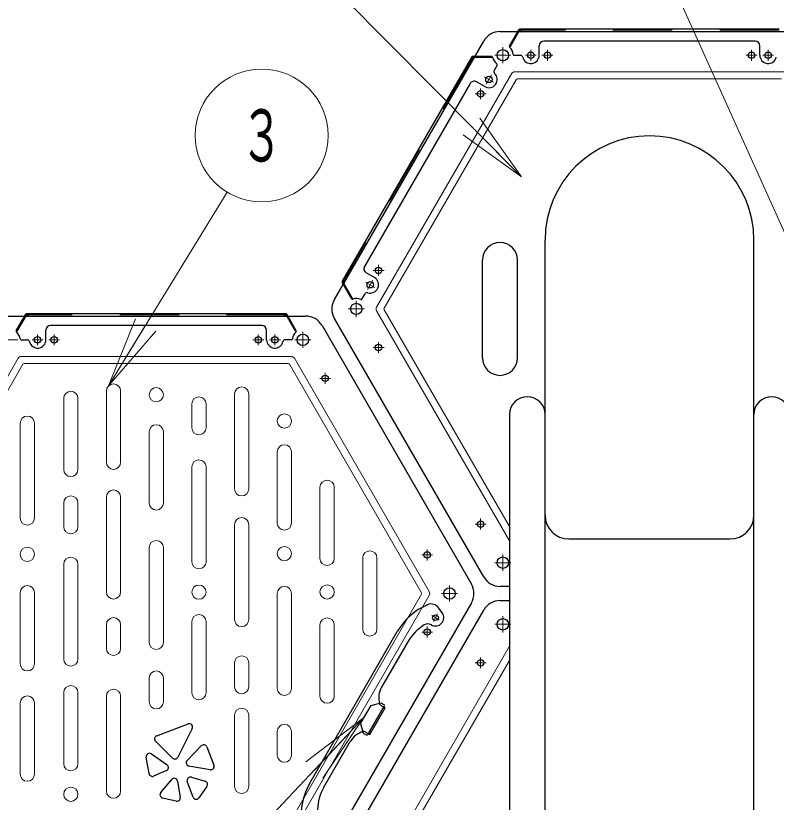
# Model space of a CAD drawing. Units: millimetres on the paper, scale 1:50. Extents: x -385 to 840, y 0 to 267.
# Drawn here: x 109.95 to 141.99, y 186 to 219.17 of the extents above; entities that cross this region are included whole.
import ezdxf
from ezdxf.enums import TextEntityAlignment as Align

# ---------------------------------------------------------------- set-up
doc = ezdxf.new("R2010")
doc.units = ezdxf.units.MM
doc.linetypes.add('USER1', pattern=[4.5, 2.5, -2])
doc.linetypes.add('USER2', pattern=[6, 3, -1, 1, -1])
doc.layers.add('1_50', color=7, linetype='Continuous', lineweight=25)
doc.styles.add('ＭＳ ゴシック', font='')
doc.styles.get('ＭＳ ゴシック').set_extended_font_data('MS Gothic')

msp = doc.modelspace()

# ---------------------------------------------------------------- linework, layer by layer
at = {"layer": '1_50', "lineweight": 13}
for p, q in [((131.261, 212.374), (122.383, 221.325)), ((145.993, 201.878), (137.373, 221.076)), ((129.504, 214.856), (131.261, 212.374)), ((131.261, 212.374), (129.149, 214.504)), ((131.261, 212.374), (128.794, 214.152)), ((113.856, 203.564), (118.85, 211.733)), ((113.856, 203.564), (114.994, 206.385)), ((113.856, 203.564), (115.42, 206.124)), ((115.847, 205.863), (113.856, 203.564)), ((111.966, 200.033), (111.966, 203.033)), ((112.566, 200.033), (112.566, 203.033)), ((113.766, 200.34), (113.766, 203.34)), ((114.366, 200.34), (114.366, 203.34)), ((119.166, 199.216), (119.166, 203.216)), ((119.766, 199.216), (119.766, 203.216)), ((117.366, 201.797), (117.366, 202.797)), ((117.966, 201.797), (117.966, 202.797)), ((110.134, 197.989), (110.134, 201.989)), ((110.734, 197.989), (110.734, 201.989)), ((115.566, 198.623), (115.566, 201.623)), ((116.166, 198.623), (116.166, 201.623)), ((120.966, 197.778), (120.966, 200.778)), ((121.566, 197.778), (121.566, 200.778)), ((117.366, 196.142), (117.366, 200.142)), ((117.966, 196.142), (117.966, 200.142)), ((122.766, 196.285), (122.766, 199.285)), ((123.366, 196.285), (123.366, 199.285)), ((113.766, 194.869), (113.766, 198.869)), ((114.366, 194.869), (114.366, 198.869)), ((111.966, 197.62), (111.966, 198.62)), ((112.566, 197.62), (112.566, 198.62)), ((119.166, 193.705), (119.166, 197.705)), ((119.766, 193.705), (119.766, 197.705)), ((115.566, 192.74), (115.566, 196.74)), ((116.166, 192.74), (116.166, 196.74)), ((124.566, 193.304), (124.566, 196.304)), ((125.166, 193.304), (125.166, 196.304)), ((111.966, 192.038), (111.966, 196.038)), ((112.566, 192.038), (112.566, 196.038)), ((110.134, 191.837), (110.134, 194.837)), ((110.734, 191.837), (110.734, 194.837)), ((120.966, 190.804), (120.966, 194.804)), ((121.566, 190.804), (121.566, 194.804)), ((113.766, 192.487), (113.766, 193.487)), ((114.366, 192.487), (114.366, 193.487)), ((117.366, 190.617), (117.366, 193.617)), ((117.966, 190.617), (117.966, 193.617)), ((122.766, 190.475), (122.766, 193.475)), ((123.366, 190.475), (123.366, 193.475)), ((119.166, 190.876), (119.166, 191.876)), ((119.766, 190.876), (119.766, 191.876)), ((115.566, 190.236), (115.566, 191.236)), ((116.166, 190.236), (116.166, 191.236)), ((111.966, 187.626), (111.966, 190.626)), ((112.566, 187.626), (112.566, 190.626)), ((113.766, 186.469), (113.766, 190.469)), ((114.366, 186.469), (114.366, 190.469)), ((110.134, 187.183), (110.134, 190.183)), ((110.734, 187.183), (110.734, 190.183)), ((124.585, 189.539), (116.302, 180.749)), ((119.166, 186.669), (119.166, 189.669)), ((119.766, 186.669), (119.766, 189.669)), ((122.164, 187.699), (124.585, 189.539)), ((124.585, 189.539), (122.528, 187.356)), ((124.585, 189.539), (122.892, 187.013)), ((120.966, 187.984), (120.966, 188.984)), ((121.566, 187.984), (121.566, 188.984))]:
    msp.add_line(p, q, dxfattribs=at)
at = {"layer": '1_50', "color": 190}
for p, q in [((142.113, 218.604), (131.189, 218.604)), ((131.253, 218.558), (131.253, 218.604)), ((130.752, 217.888), (131.155, 218.584)), ((131.193, 218.498), (131.128, 218.498)), ((141.101, 218.104), (132.201, 218.104)), ((132.001, 217.504), (132.001, 217.904)), ((141.301, 217.504), (141.301, 217.904)), ((129.163, 217.434), (123.701, 207.974)), ((129.171, 217.356), (129.131, 217.379)), ((130.002, 217.454), (129.197, 217.454)), ((129.253, 217.378), (129.285, 217.434)), ((130.952, 217.504), (131.212, 217.504)), ((130.234, 217.09), (130.104, 216.864)), ((129.09, 216.308), (124.64, 208.6)), ((129.709, 216.181), (129.363, 216.381)), ((132.251, 198.104), (132.251, 209.704)), ((141.051, 198.104), (141.051, 209.704)), ((129.611, 204.744), (129.611, 208.864)), ((131.091, 204.744), (131.091, 208.864)), ((125.059, 208.127), (124.713, 208.327)), ((123.772, 208.006), (123.733, 208.029)), ((124.103, 207.238), (123.701, 207.934)), ((123.794, 207.924), (123.762, 207.868)), ((124.535, 207.218), (124.665, 207.444)), ((109.968, 205.888), (110.37, 206.584)), ((110.408, 206.498), (110.343, 206.498)), ((121.328, 206.604), (110.405, 206.604)), ((110.468, 206.558), (110.468, 206.604)), ((121.265, 206.558), (121.265, 206.604)), ((121.325, 206.498), (121.389, 206.498)), ((121.765, 205.888), (121.363, 206.584)), ((120.316, 206.104), (111.416, 206.104)), ((111.216, 205.504), (111.216, 205.904)), ((120.516, 205.504), (120.516, 205.904)), ((110.167, 205.504), (110.428, 205.504)), ((121.566, 205.504), (121.305, 205.504))]:
    msp.add_line(p, q, dxfattribs=at)
at = {"layer": '1_50', "color": 131}
for p, q in [((130.358, 218.504), (142.944, 218.504)), ((123.372, 207.204), (129.665, 218.104)), ((109.573, 206.504), (122.159, 206.504)), ((129.665, 195.504), (123.372, 206.404)), ((122.852, 206.104), (129.145, 195.204)), ((130.751, 195.104), (130.358, 195.104)), ((129.145, 194.404), (122.852, 183.504)), ((130.358, 194.504), (130.751, 194.504)), ((123.372, 183.204), (129.665, 194.104)), ((115.885, 188.805), (117.212, 189.302)), ((117.386, 189.107), (116.77, 187.899)), ((116.546, 187.864), (115.835, 188.575)), ((117.168, 187.759), (117.765, 188.377)), ((117.997, 188.331), (118.295, 187.563)), ((115.561, 187.207), (115.445, 187.901)), ((115.664, 188.038), (116.32, 187.575)), ((118.142, 187.374), (117.246, 187.524)), ((116.294, 187.332), (115.754, 187.101)), ((116.056, 186.405), (116.516, 186.961)), ((116.762, 186.895), (116.877, 186.204)), ((117.419, 186.215), (117.175, 186.87)), ((117.346, 187.053), (117.926, 186.885)), ((118.002, 186.671), (117.665, 186.185)), ((116.707, 186.045), (116.132, 186.179))]:
    msp.add_line(p, q, dxfattribs=at)
at = {"layer": '1_50', "color": 190, "linetype": 'USER1', "lineweight": 13}
for p, q in [((130.793, 217.865), (131.193, 218.558)), ((142.109, 218.558), (131.193, 218.558)), ((130.793, 217.865), (130.753, 217.888)), ((129.201, 217.408), (123.742, 207.954)), ((130.001, 217.408), (129.201, 217.408)), ((130.001, 217.408), (130.001, 217.454)), ((124.142, 207.261), (123.742, 207.954)), ((124.142, 207.261), (124.103, 207.238)), ((110.008, 205.865), (110.408, 206.558)), ((121.325, 206.558), (110.408, 206.558)), ((121.725, 205.865), (121.325, 206.558)), ((110.008, 205.865), (109.968, 205.888)), ((121.725, 205.865), (121.764, 205.888))]:
    msp.add_line(p, q, dxfattribs=at)
at = {"layer": '1_50', "linetype": 'USER2', "lineweight": 13}
for p, q in [((130.473, 217.844), (130.473, 217.164)), ((130.813, 217.504), (130.133, 217.504)), ((124.296, 207.144), (124.296, 206.464)), ((124.636, 206.804), (123.956, 206.804)), ((122.044, 205.844), (122.044, 205.164)), ((110.029, 205.504), (109.349, 205.504)), ((122.384, 205.504), (121.704, 205.504)), ((130.473, 196.444), (130.473, 195.764)), ((130.813, 196.104), (130.133, 196.104)), ((128.222, 195.144), (128.222, 194.464)), ((128.562, 194.804), (127.882, 194.804)), ((130.473, 193.844), (130.473, 193.164)), ((130.813, 193.504), (130.133, 193.504))]:
    msp.add_line(p, q, dxfattribs=at)
at = {"layer": '1_50', "color": 2, "linetype": 'USER2', "lineweight": 13}
for p, q in [((131.651, 217.734), (131.651, 217.274)), ((132.351, 217.734), (132.351, 217.274)), ((140.951, 217.734), (140.951, 217.274)), ((141.651, 217.734), (141.651, 217.274)), ((131.421, 217.504), (131.881, 217.504)), ((132.581, 217.504), (132.121, 217.504)), ((141.181, 217.504), (140.721, 217.504)), ((141.421, 217.504), (141.881, 217.504)), ((129.769, 216.285), (129.999, 216.684)), ((129.685, 216.599), (130.084, 216.369)), ((129.534, 216.108), (129.534, 215.648)), ((129.764, 215.878), (129.304, 215.878)), ((125.234, 208.66), (125.234, 208.2)), ((125.464, 208.43), (125.004, 208.43)), ((124.769, 207.625), (124.999, 208.023)), ((124.685, 207.939), (125.084, 207.709)), ((110.866, 205.734), (110.866, 205.274)), ((111.566, 205.734), (111.566, 205.274)), ((120.166, 205.734), (120.166, 205.274)), ((120.866, 205.734), (120.866, 205.274)), ((110.636, 205.504), (111.096, 205.504)), ((111.796, 205.504), (111.336, 205.504)), ((120.396, 205.504), (119.936, 205.504)), ((120.636, 205.504), (121.096, 205.504)), ((125.234, 204.948), (125.234, 205.408)), ((125.464, 205.178), (125.004, 205.178)), ((122.983, 204.108), (122.983, 203.648)), ((122.753, 203.878), (123.213, 203.878)), ((129.764, 197.73), (129.304, 197.73)), ((129.534, 197.5), (129.534, 197.96)), ((127.053, 196.43), (127.513, 196.43)), ((127.283, 196.66), (127.283, 196.2)), ((127.283, 192.948), (127.283, 193.408)), ((127.053, 193.178), (127.513, 193.178)), ((129.534, 192.108), (129.534, 191.648)), ((129.764, 191.878), (129.304, 191.878))]:
    msp.add_line(p, q, dxfattribs=at)
at = {"layer": '1_50', "color": 131, "lineweight": 13}
for p, q in [((125.15, 206.884), (130.831, 216.724)), ((130.97, 216.804), (142.332, 216.804)), ((125.468, 206.834), (131.033, 216.474)), ((131.085, 216.504), (142.217, 216.504)), ((130.751, 197.023), (125.15, 206.724)), ((130.751, 197.623), (125.468, 206.774)), ((104.365, 194.884), (110.047, 204.724)), ((110.185, 204.804), (121.547, 204.804)), ((121.686, 204.724), (127.367, 194.884)), ((104.683, 194.834), (110.249, 204.474)), ((110.301, 204.504), (121.432, 204.504)), ((121.484, 204.474), (127.05, 194.834)), ((127.05, 194.774), (121.484, 185.134)), ((127.367, 194.724), (121.686, 184.884)), ((125.15, 182.884), (130.751, 192.585)), ((125.468, 182.834), (130.751, 191.985))]:
    msp.add_line(p, q, dxfattribs=at)
at = {"layer": '1_50', "color": 21}
for p, q in [((130.751, 202.354), (130.751, 170.104)), ((132.251, 172.104), (132.251, 202.354)), ((141.051, 172.104), (141.051, 202.354)), ((133.251, 197.104), (140.051, 197.104))]:
    msp.add_line(p, q, dxfattribs=at)
at = {"layer": '1_50', "color": 70}
for p, q in [((127.921, 193.983), (127.779, 194.189)), ((122.336, 186.81), (126.024, 193.199)), ((126.469, 192.769), (125.36, 190.848)), ((125.319, 190.097), (125.513, 189.985)), ((124.808, 188.891), (125.458, 190.017)), ((124.863, 188.859), (125.513, 189.985)), ((124.669, 188.972), (124.863, 188.859)), ((122.93, 186.639), (124.039, 188.56))]:
    msp.add_line(p, q, dxfattribs=at)
at = {"layer": '1_50', "color": 190, "linetype": 'USER2', "lineweight": 13}
for p, q in [((127.477, 193.874), (127.789, 193.694)), ((127.543, 193.628), (127.723, 193.94))]:
    msp.add_line(p, q, dxfattribs=at)
at = {"layer": '1_50', "color": 40}
for p, q in [((124.48, 189.323), (124.92, 190.085)), ((124.92, 190.085), (125.33, 190.195)), ((125.33, 190.195), (125.451, 190.125)), ((124.793, 188.865), (125.473, 190.043)), ((124.48, 189.323), (124.59, 188.913)), ((124.59, 188.913), (124.711, 188.843))]:
    msp.add_line(p, q, dxfattribs=at)
at = {"layer": '1_50', "color": 131}
for centre in [(130.473, 217.504), (124.296, 206.804), (122.044, 205.504), (130.473, 196.104), (128.222, 194.804), (130.473, 193.504)]:
    msp.add_circle(centre, 0.24, dxfattribs=at)
at = {"layer": '1_50', "color": 2}
for centre in [(131.651, 217.504), (132.351, 217.504), (140.951, 217.504), (141.651, 217.504), (129.884, 216.484), (129.534, 215.878), (125.234, 208.43), (124.884, 207.824), (110.866, 205.504), (111.566, 205.504), (120.166, 205.504), (120.866, 205.504), (125.234, 205.178), (122.983, 203.878), (129.534, 197.73), (127.283, 196.43), (127.283, 193.178), (129.534, 191.878)]:
    msp.add_circle(centre, 0.135, dxfattribs=at)
at = {"layer": '1_50', "lineweight": 13}
msp.add_circle((120.31, 214.122), 2.8, dxfattribs=at)
at = {"layer": '1_50', "color": 131, "lineweight": 13}
for centre in [(115.866, 203.185), (121.266, 202.078), (110.434, 196.456), (121.266, 196.487), (117.666, 194.859), (123.066, 194.87), (112.266, 186.338)]:
    msp.add_circle(centre, 0.3, dxfattribs=at)
at = {"layer": '1_50', "color": 190}
msp.add_circle((127.633, 193.784), 0.12, dxfattribs=at)
for centre, radius, start, end in [((131.189, 218.564), 0.04, 90, 150), ((131.128, 218.458), 0.04, 90, 150), ((131.193, 218.558), 0.06, 270, 0), ((132.201, 217.904), 0.2, 90, 180), ((141.101, 217.904), 0.2, 0, 90), ((130.787, 217.868), 0.04, 150, 229.1931), ((130.473, 217.504), 0.44, 4.7802, 49.1931), ((129.197, 217.414), 0.04, 90, 150), ((129.201, 217.408), 0.06, 240, 330), ((129.32, 217.414), 0.04, 90, 150), ((130.002, 217.414), 0.04, 10.8069, 90), ((130.473, 217.504), 0.44, 190.8069, 235.2198), ((130.952, 217.544), 0.04, 184.7802, 270), ((131.212, 217.404), 0.1, 12.8396, 90), ((131.651, 217.504), 0.35, 192.8396, 0), ((141.651, 217.504), 0.35, 180, 347.1604), ((130.199, 217.11), 0.04, 330, 55.2198), ((129.884, 216.484), 0.35, 240, 47.1604), ((130.19, 216.814), 0.1, 150, 227.1604), ((129.263, 216.208), 0.2, 60, 150), ((136.651, 209.704), 4.4, 0, 180), ((130.351, 208.864), 0.74, 0, 180), ((124.813, 208.5), 0.2, 150, 240), ((123.742, 207.954), 0.06, 330, 60), ((124.884, 207.824), 0.35, 252.8396, 60), ((123.736, 207.954), 0.04, 150, 210), ((123.797, 207.848), 0.04, 150, 210), ((124.752, 207.394), 0.1, 72.8396, 150), ((124.138, 207.258), 0.04, 210, 289.1931), ((124.296, 206.804), 0.44, 64.7802, 109.1931), ((124.5, 207.238), 0.04, 244.7802, 330), ((110.343, 206.458), 0.04, 90, 150), ((110.405, 206.564), 0.04, 90, 150), ((110.408, 206.558), 0.06, 270, 0), ((121.325, 206.558), 0.06, 180, 270), ((121.328, 206.564), 0.04, 30, 90), ((121.389, 206.458), 0.04, 30, 90), ((111.416, 205.904), 0.2, 90, 180), ((120.316, 205.904), 0.2, 0, 90), ((110.002, 205.868), 0.04, 150, 229.1931), ((109.689, 205.504), 0.44, 4.7802, 49.1931), ((122.044, 205.504), 0.44, 130.8069, 175.2198), ((121.73, 205.868), 0.04, 310.8069, 30), ((110.167, 205.544), 0.04, 184.7802, 270), ((110.428, 205.404), 0.1, 12.8396, 90), ((110.866, 205.504), 0.35, 192.8396, 0), ((120.866, 205.504), 0.35, 180, 347.1604), ((121.305, 205.404), 0.1, 90, 167.1604), ((121.566, 205.544), 0.04, 270, 355.2198), ((130.351, 204.744), 0.74, 180, 0), ((133.251, 198.104), 1, 180, 270), ((140.051, 198.104), 1, 270, 0)]:
    msp.add_arc(centre, radius, start, end, dxfattribs=at)
at = {"layer": '1_50', "color": 131}
for centre, radius, start, end in [((130.358, 217.704), 0.8, 90, 150), ((124.065, 206.804), 0.8, 150, 210), ((122.159, 205.704), 0.8, 30, 90), ((130.358, 195.904), 0.8, 210, 270), ((128.453, 194.804), 0.8, 330, 30), ((130.358, 193.704), 0.8, 90, 150), ((117.261, 189.171), 0.14, 332.9873, 110.556), ((115.934, 188.674), 0.14, 110.556, 225), ((117.866, 188.28), 0.14, 21.2505, 136.0051), ((115.584, 187.924), 0.14, 54.7824, 189.4623), ((116.645, 187.963), 0.14, 225, 332.9873), ((117.269, 187.662), 0.14, 136.0051, 260.5377), ((116.239, 187.461), 0.14, 293.1986, 54.7824), ((118.165, 187.512), 0.14, 260.5377, 21.2505), ((115.699, 187.23), 0.14, 189.4623, 293.1986), ((116.624, 186.872), 0.14, 9.4623, 140.3893), ((117.307, 186.919), 0.14, 73.8108, 200.3764), ((117.887, 186.751), 0.14, 325.3048, 73.8108), ((116.163, 186.315), 0.14, 140.3893, 256.866), ((116.739, 186.181), 0.14, 256.866, 9.4623), ((117.55, 186.264), 0.14, 200.3764, 325.3048)]:
    msp.add_arc(centre, radius, start, end, dxfattribs=at)
at = {"layer": '1_50', "color": 131, "lineweight": 13}
for centre, radius, start, end in [((130.97, 216.644), 0.16, 90, 150), ((131.085, 216.444), 0.06, 90, 150), ((125.289, 206.804), 0.16, 150, 210), ((125.52, 206.804), 0.06, 150, 210), ((110.185, 204.644), 0.16, 90, 150), ((121.547, 204.644), 0.16, 30, 90), ((110.301, 204.444), 0.06, 90, 150), ((121.432, 204.444), 0.06, 30, 90), ((126.998, 194.804), 0.06, 330, 30), ((127.229, 194.804), 0.16, 330, 30)]:
    msp.add_arc(centre, radius, start, end, dxfattribs=at)
at = {"layer": '1_50', "lineweight": 13}
for centre, start, end in [((114.066, 203.34), 0, 180), ((119.466, 203.216), 0, 180), ((112.266, 203.033), 0, 180), ((117.666, 202.797), 0, 180), ((110.434, 201.989), 0, 180), ((115.866, 201.623), 0, 180), ((117.666, 201.797), 180, 0), ((121.266, 200.778), 0, 180), ((117.666, 200.142), 0, 180), ((112.266, 200.033), 180, 0), ((114.066, 200.34), 180, 0), ((123.066, 199.285), 0, 180), ((114.066, 198.869), 0, 180), ((119.466, 199.216), 180, 0), ((112.266, 198.62), 0, 180), ((115.866, 198.623), 180, 0), ((110.434, 197.989), 180, 0), ((119.466, 197.705), 0, 180), ((121.266, 197.778), 180, 0), ((112.266, 197.62), 180, 0), ((115.866, 196.74), 0, 180), ((124.866, 196.304), 0, 180), ((112.266, 196.038), 0, 180), ((117.666, 196.142), 180, 0), ((123.066, 196.285), 180, 0), ((110.434, 194.837), 0, 180), ((121.266, 194.804), 0, 180), ((114.066, 194.869), 180, 0), ((114.066, 193.487), 0, 180), ((117.666, 193.617), 0, 180), ((123.066, 193.475), 0, 180), ((119.466, 193.705), 180, 0), ((124.866, 193.304), 180, 0), ((115.866, 192.74), 180, 0), ((114.066, 192.487), 180, 0), ((119.466, 191.876), 0, 180), ((110.434, 191.837), 180, 0), ((112.266, 192.038), 180, 0), ((115.866, 191.236), 0, 180), ((112.266, 190.626), 0, 180), ((114.066, 190.469), 0, 180), ((119.466, 190.876), 180, 0), ((121.266, 190.804), 180, 0), ((110.434, 190.183), 0, 180), ((117.666, 190.617), 180, 0), ((123.066, 190.475), 180, 0), ((115.866, 190.236), 180, 0), ((119.466, 189.669), 0, 180), ((121.266, 188.984), 0, 180), ((121.266, 187.984), 180, 0), ((112.266, 187.626), 180, 0), ((110.434, 187.183), 180, 0), ((114.066, 186.469), 180, 0), ((119.466, 186.669), 180, 0)]:
    msp.add_arc(centre, 0.3, start, end, dxfattribs=at)
at = {"layer": '1_50', "color": 21}
for centre, radius, start, end in [((131.501, 202.354), 0.75, 0, 180), ((141.801, 202.354), 0.75, 0, 180), ((133.251, 198.104), 1, 180, 270), ((140.051, 198.104), 1, 270, 0)]:
    msp.add_arc(centre, radius, start, end, dxfattribs=at)
at = {"layer": '1_50', "color": 70}
for centre, radius, start, end in [((128.374, 191.842), 2.713, 113.5555, 150), ((127.449, 193.962), 0.4, 34.5491, 113.5555), ((127.633, 193.784), 0.35, 240, 34.5491), ((128.201, 191.769), 2, 121.3056, 150), ((127.313, 193.23), 0.29, 60, 121.3056), ((126.14, 190.398), 0.9, 150, 195.5225), ((125.369, 190.184), 0.1, 195.5225, 240), ((124.819, 188.11), 0.9, 104.4775, 150), ((124.619, 188.885), 0.1, 60, 104.4775), ((124.685, 185.453), 2.713, 150, 186.4445), ((124.662, 185.639), 2, 150, 178.6944)]:
    msp.add_arc(centre, radius, start, end, dxfattribs=at)
at = {"layer": '1_50', "color": 40}
for centre, start, end in [((125.421, 190.073), 330, 60), ((124.741, 188.895), 240, 330)]:
    msp.add_arc(centre, 0.06, start, end, dxfattribs=at)

# ---------------------------------------------------------------- texts
at = {"layer": '1_50', "style": 'ＭＳ ゴシック', "width": 0.6}
msp.add_text('３', height=2.199, dxfattribs=at).set_placement((120.31, 214.122), align=Align.MIDDLE_CENTER)

doc.saveas('drawing.dxf')
